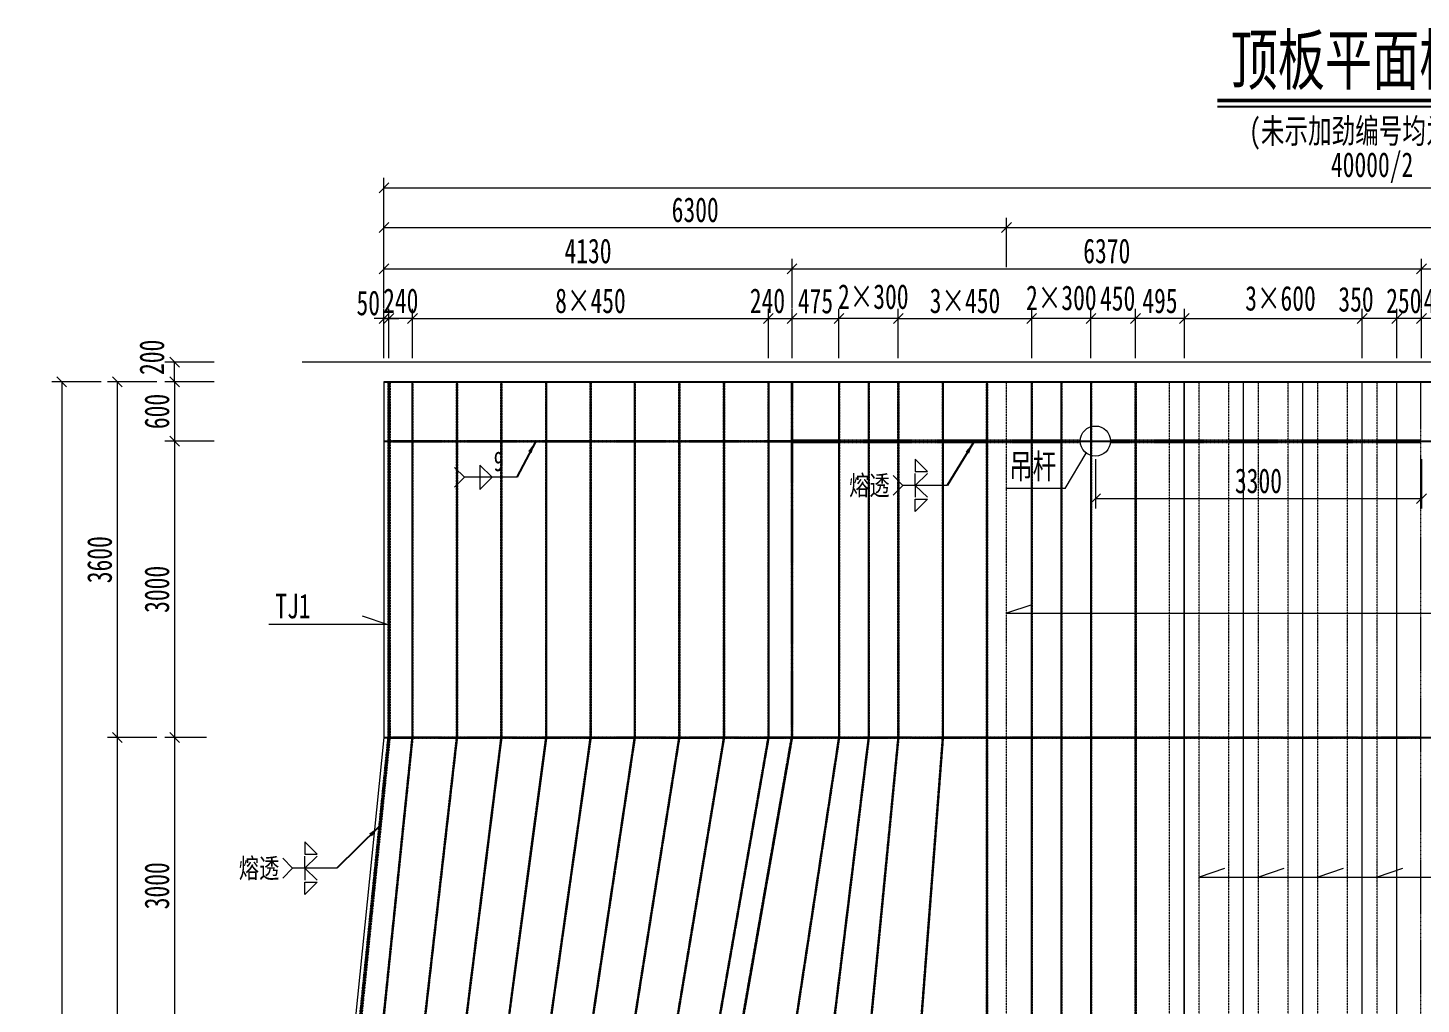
# Model space of a CAD drawing. Header units: millimetres. Extents: x 44597 to 300567, y -113054 to 73044.
# Drawn here: x 183965 to 198065, y -72017 to -62137 of the extents above; entities that cross this region are included whole.
import ezdxf
from ezdxf.enums import TextEntityAlignment as Align

# ---------------------------------------------------------------- set-up
doc = ezdxf.new("R2010")
doc.units = ezdxf.units.MM
doc.linetypes.add('CENTER2', pattern=[28.575, 19.05, -3.175, 3.175, -3.175])
doc.linetypes.add('DASHED', pattern=[0.75, 0.5, -0.25])
doc.layers.get('Defpoints').update_dxf_attribs({"color": 8})
for name, color, linetype, lineweight in [('Dim', 4, 'Continuous', 15), ('中心线', 2, 'CENTER2', 15), ('文字', 7, 'Continuous', 15), ('标注', 4, 'Continuous', 13), ('标注线及字体', 2, 'Continuous', 15), ('细实线', 4, 'Continuous', 15), ('虚线', 7, 'DASHED', 13), ('钢板粗线', 1, 'Continuous', 25)]:
    doc.layers.add(name, color=color, linetype=linetype, lineweight=lineweight)
doc.layers.add('Text', color=4, linetype='Continuous')
doc.styles.add('111', font='', dxfattribs={"width": 0.7})
doc.styles.add('BM_Dim', font='', dxfattribs={"width": 0.85})
doc.styles.add('SMEDI', font='', dxfattribs={"width": 0.75})
doc.styles.get("Standard").update_dxf_attribs({"font": ''})
doc.styles.get('111').set_extended_font_data('仿宋_GB2312')
doc.styles.get('BM_Dim').set_extended_font_data('仿宋_GB2312')
doc.styles.get('SMEDI').set_extended_font_data('仿宋_GB2312')
doc.styles.get('Standard').set_extended_font_data('仿宋_GB2312')
doc.dimstyles.new('200', dxfattribs={"dimscale": 0, "dimtxt": 2.5, "dimasz": 1, "dimexe": 1, "dimexo": 1, "dimgap": 0.6, "dimtad": 1, "dimdec": 0, "dimdsep": 46, "dimtxsty": '111', "dimblk": 'OBLIQUE', "dimcen": 0, "dimclrd": 4, "dimclre": 4, "dimclrt": 4, "dimadec": 1, "dimazin": 2, "dimtfac": 1, "dimtdec": 0, "dimtix": 1, "dimtmove": 2, "dimatfit": 3, "dimfxl": 4, "dimfxlon": 1, "dimtolj": 1, "dimlwd": -1, "dimlwe": -1, "dimarcsym": 0})
doc.dimstyles.new('MSteel_1.0_1.0', dxfattribs={"dimtxt": 3, "dimasz": 1.2, "dimexe": 1, "dimexo": 1, "dimgap": 1, "dimtad": 3, "dimtoh": 1, "dimdec": 0, "dimzin": 0, "dimdsep": 46, "dimtxsty": 'Standard', "dimblk": 'ARCHTICK', "dimcen": 0.09, "dimclrd": 3, "dimclre": 3, "dimadec": 0, "dimazin": 0, "dimtfac": 1, "dimtdec": 4, "dimtofl": 0, "dimtmove": 0, "dimatfit": 3, "dimfxl": 1, "dimtolj": 1, "dimtzin": 0, "dimarcsym": 0})

# ---------------------------------------------------------------- blocks, each defined once
blk = doc.blocks.new('_Oblique')
at = {"color": 0, "linetype": 'ByBlock', "lineweight": -2}
blk.add_line((-0.5, -0.5), (0.5, 0.5), dxfattribs=at)
blk = doc.blocks.new('*D2654')
at = {"layer": 'Defpoints', "color": 0, "transparency": 16777216}
for p in [(207569, -64575), (207569, -65028), (198069, -65789)]:
    blk.add_point(p, dxfattribs=at)
at = {"layer": '细实线', "color": 4, "transparency": 16777216}
for p, q in [((198069, -64975), (198069, -64475)), ((198069, -64575), (207569, -64575)), ((207569, -64928), (207569, -64475))]:
    blk.add_line(p, q, dxfattribs=at)
at = {"layer": '细实线', "color": 4, "transparency": 16777216, "xscale": 99.99999999999999, "yscale": 99.99999999999999, "zscale": 99.99999999999999, "rotation": 180}
blk.add_blockref('_Oblique', (198069, -64575), dxfattribs=at)
at = {"layer": '细实线', "color": 4, "transparency": 16777216, "xscale": 99.99999999999999, "yscale": 99.99999999999999, "zscale": 99.99999999999999}
blk.add_blockref('_Oblique', (207569, -64575), dxfattribs=at)
at = {"layer": '细实线', "color": 4, "transparency": 16777216, "insert": (202819, -64396), "char_height": 250, "attachment_point": 5, "style": '111'}
blk.add_mtext('\\A1;9500', dxfattribs=at)
blk = doc.blocks.new('*D2655')
at = {"layer": 'Defpoints', "color": 0, "transparency": 16777216}
for p in [(191699, -64575), (187569, -65173), (191699, -65799)]:
    blk.add_point(p, dxfattribs=at)
at = {"layer": '细实线', "color": 4, "transparency": 16777216}
for p, q in [((187569, -64975), (187569, -64475)), ((187569, -64575), (191699, -64575)), ((191699, -64975), (191699, -64475))]:
    blk.add_line(p, q, dxfattribs=at)
at = {"layer": '细实线', "color": 4, "transparency": 16777216, "xscale": 99.99999999999999, "yscale": 99.99999999999999, "zscale": 99.99999999999999, "rotation": 180}
blk.add_blockref('_Oblique', (187569, -64575), dxfattribs=at)
at = {"layer": '细实线', "color": 4, "transparency": 16777216, "xscale": 99.99999999999999, "yscale": 99.99999999999999, "zscale": 99.99999999999999}
blk.add_blockref('_Oblique', (191699, -64575), dxfattribs=at)
at = {"layer": '细实线', "color": 4, "transparency": 16777216, "insert": (189634, -64396), "char_height": 250, "attachment_point": 5, "style": '111'}
blk.add_mtext('\\A1;4130', dxfattribs=at)
blk = doc.blocks.new('*D2657')
at = {"layer": 'Defpoints', "color": 0, "transparency": 16777216}
for p in [(198069, -65079), (198469, -65461), (198069, -65789)]:
    blk.add_point(p, dxfattribs=at)
at = {"layer": '细实线', "color": 4, "transparency": 16777216}
for p, q in [((198069, -65479), (198069, -64979)), ((198469, -65361), (198469, -64979)), ((198069, -65079), (197969, -65079)), ((198469, -65079), (198069, -65079)), ((198469, -65079), (198569, -65079))]:
    blk.add_line(p, q, dxfattribs=at)
at = {"layer": '细实线', "color": 4, "transparency": 16777216, "xscale": 99.99999999999999, "yscale": 99.99999999999999, "zscale": 99.99999999999999}
blk.add_blockref('_Oblique', (198069, -65079), dxfattribs=at)
at = {"layer": '细实线', "color": 4, "transparency": 16777216, "xscale": 99.99999999999999, "yscale": 99.99999999999999, "zscale": 99.99999999999999, "rotation": 180}
blk.add_blockref('_Oblique', (198469, -65079), dxfattribs=at)
at = {"layer": '细实线', "color": 4, "transparency": 16777216, "insert": (198269, -64900), "char_height": 250, "attachment_point": 5, "style": '111'}
blk.add_mtext('\\A1;400', dxfattribs=at)
blk = doc.blocks.new('*D2659')
at = {"layer": 'Defpoints', "color": 0, "transparency": 16777216}
for p in [(197819, -65079), (197819, -65809), (198069, -65789)]:
    blk.add_point(p, dxfattribs=at)
at = {"layer": '细实线', "color": 4, "transparency": 16777216}
for p, q in [((197819, -65479), (197819, -64979)), ((198069, -65479), (198069, -64979)), ((198069, -65079), (197819, -65079))]:
    blk.add_line(p, q, dxfattribs=at)
at = {"layer": '细实线', "color": 4, "transparency": 16777216, "xscale": 99.99999999999999, "yscale": 99.99999999999999, "zscale": 99.99999999999999, "rotation": 180}
blk.add_blockref('_Oblique', (197819, -65079), dxfattribs=at)
at = {"layer": '细实线', "color": 4, "transparency": 16777216, "xscale": 99.99999999999999, "yscale": 99.99999999999999, "zscale": 99.99999999999999}
blk.add_blockref('_Oblique', (198069, -65079), dxfattribs=at)
at = {"layer": '细实线', "color": 4, "transparency": 16777216, "insert": (197890, -64900), "char_height": 250, "attachment_point": 5, "style": '111'}
blk.add_mtext('\\A1;250', dxfattribs=at)
blk = doc.blocks.new('*D2660')
at = {"layer": 'Defpoints', "color": 0, "transparency": 16777216}
for p in [(187619, -65079), (187569, -65771), (187619, -65761)]:
    blk.add_point(p, dxfattribs=at)
at = {"layer": '细实线', "color": 4, "transparency": 16777216}
for p, q in [((187569, -65479), (187569, -64979)), ((187619, -65479), (187619, -64979)), ((187569, -65079), (187469, -65079)), ((187569, -65079), (187619, -65079)), ((187619, -65079), (187719, -65079))]:
    blk.add_line(p, q, dxfattribs=at)
at = {"layer": '细实线', "color": 4, "transparency": 16777216, "xscale": 99.99999999999999, "yscale": 99.99999999999999, "zscale": 99.99999999999999}
blk.add_blockref('_Oblique', (187569, -65079), dxfattribs=at)
at = {"layer": '细实线', "color": 4, "transparency": 16777216, "xscale": 99.99999999999999, "yscale": 99.99999999999999, "zscale": 99.99999999999999, "rotation": 180}
blk.add_blockref('_Oblique', (187619, -65079), dxfattribs=at)
at = {"layer": '细实线', "color": 4, "transparency": 16777216, "insert": (187410, -64922), "char_height": 250, "attachment_point": 5, "style": '111'}
blk.add_mtext('\\A1;50', dxfattribs=at)
blk = doc.blocks.new('*D2661')
at = {"layer": 'Defpoints', "color": 0, "transparency": 16777216}
for p in [(197469, -65079), (197469, -65641), (195669, -65841)]:
    blk.add_point(p, dxfattribs=at)
at = {"layer": '细实线', "color": 4, "transparency": 16777216}
for p, q in [((195669, -65479), (195669, -64979)), ((197469, -65479), (197469, -64979)), ((195669, -65079), (197469, -65079))]:
    blk.add_line(p, q, dxfattribs=at)
at = {"layer": '细实线', "color": 4, "transparency": 16777216, "xscale": 99.99999999999999, "yscale": 99.99999999999999, "zscale": 99.99999999999999, "rotation": 180}
blk.add_blockref('_Oblique', (195669, -65079), dxfattribs=at)
at = {"layer": '细实线', "color": 4, "transparency": 16777216, "xscale": 99.99999999999999, "yscale": 99.99999999999999, "zscale": 99.99999999999999}
blk.add_blockref('_Oblique', (197469, -65079), dxfattribs=at)
at = {"layer": '细实线', "color": 4, "transparency": 16777216, "insert": (196642, -64875), "char_height": 250, "attachment_point": 5, "style": '111'}
blk.add_mtext('\\A1;3×600', dxfattribs=at)
blk = doc.blocks.new('*D2663')
at = {"layer": 'Defpoints', "color": 0, "transparency": 16777216}
for p in [(197469, -65079), (197469, -65814), (197819, -65789)]:
    blk.add_point(p, dxfattribs=at)
at = {"layer": '细实线', "color": 4, "transparency": 16777216}
for p, q in [((197469, -65479), (197469, -64979)), ((197819, -65479), (197819, -64979)), ((197819, -65079), (197469, -65079))]:
    blk.add_line(p, q, dxfattribs=at)
at = {"layer": '细实线', "color": 4, "transparency": 16777216, "xscale": 99.99999999999999, "yscale": 99.99999999999999, "zscale": 99.99999999999999, "rotation": 180}
blk.add_blockref('_Oblique', (197469, -65079), dxfattribs=at)
at = {"layer": '细实线', "color": 4, "transparency": 16777216, "xscale": 99.99999999999999, "yscale": 99.99999999999999, "zscale": 99.99999999999999}
blk.add_blockref('_Oblique', (197819, -65079), dxfattribs=at)
at = {"layer": '细实线', "color": 4, "transparency": 16777216, "insert": (197406, -64885), "char_height": 250, "attachment_point": 5, "style": '111'}
blk.add_mtext('\\A1;350', dxfattribs=at)
blk = doc.blocks.new('*D2664')
at = {"layer": 'Defpoints', "color": 0, "transparency": 16777216}
for p in [(207569, -64158), (207569, -64699), (193869, -65524)]:
    blk.add_point(p, dxfattribs=at)
at = {"layer": '细实线', "color": 4, "transparency": 16777216}
for p, q in [((193869, -64558), (193869, -64058)), ((207569, -64558), (207569, -64058)), ((193869, -64158), (207569, -64158))]:
    blk.add_line(p, q, dxfattribs=at)
at = {"layer": '细实线', "color": 4, "transparency": 16777216, "xscale": 99.99999999999999, "yscale": 99.99999999999999, "zscale": 99.99999999999999, "rotation": 180}
blk.add_blockref('_Oblique', (193869, -64158), dxfattribs=at)
at = {"layer": '细实线', "color": 4, "transparency": 16777216, "xscale": 99.99999999999999, "yscale": 99.99999999999999, "zscale": 99.99999999999999}
blk.add_blockref('_Oblique', (207569, -64158), dxfattribs=at)
at = {"layer": '细实线', "color": 4, "transparency": 16777216, "insert": (200719, -63979), "char_height": 250, "attachment_point": 5, "style": '111'}
blk.add_mtext('\\A1;13700', dxfattribs=at)
blk = doc.blocks.new('*D2665')
at = {"layer": 'Defpoints', "color": 0, "transparency": 16777216}
for p in [(193869, -64158), (187569, -64845), (193869, -65524)]:
    blk.add_point(p, dxfattribs=at)
at = {"layer": '细实线', "color": 4, "transparency": 16777216}
for p, q in [((187569, -64558), (187569, -64058)), ((193869, -64558), (193869, -64058)), ((187569, -64158), (193869, -64158))]:
    blk.add_line(p, q, dxfattribs=at)
at = {"layer": '细实线', "color": 4, "transparency": 16777216, "xscale": 99.99999999999999, "yscale": 99.99999999999999, "zscale": 99.99999999999999, "rotation": 180}
blk.add_blockref('_Oblique', (187569, -64158), dxfattribs=at)
at = {"layer": '细实线', "color": 4, "transparency": 16777216, "xscale": 99.99999999999999, "yscale": 99.99999999999999, "zscale": 99.99999999999999}
blk.add_blockref('_Oblique', (193869, -64158), dxfattribs=at)
at = {"layer": '细实线', "color": 4, "transparency": 16777216, "insert": (190719, -63979), "char_height": 250, "attachment_point": 5, "style": '111'}
blk.add_mtext('\\A1;6300', dxfattribs=at)
blk = doc.blocks.new('*D2666')
at = {"layer": 'Defpoints', "color": 0, "transparency": 16777216}
for p in [(198069, -64575), (191699, -65173), (198069, -65789)]:
    blk.add_point(p, dxfattribs=at)
at = {"layer": '细实线', "color": 4, "transparency": 16777216}
for p, q in [((191699, -64975), (191699, -64475)), ((191699, -64575), (198069, -64575)), ((198069, -64975), (198069, -64475))]:
    blk.add_line(p, q, dxfattribs=at)
at = {"layer": '细实线', "color": 4, "transparency": 16777216, "xscale": 99.99999999999999, "yscale": 99.99999999999999, "zscale": 99.99999999999999, "rotation": 180}
blk.add_blockref('_Oblique', (191699, -64575), dxfattribs=at)
at = {"layer": '细实线', "color": 4, "transparency": 16777216, "xscale": 99.99999999999999, "yscale": 99.99999999999999, "zscale": 99.99999999999999}
blk.add_blockref('_Oblique', (198069, -64575), dxfattribs=at)
at = {"layer": '细实线', "color": 4, "transparency": 16777216, "insert": (194884, -64396), "char_height": 250, "attachment_point": 5, "style": '111'}
blk.add_mtext('\\A1;6370', dxfattribs=at)
blk = doc.blocks.new('*D2667')
at = {"layer": 'Defpoints', "color": 0, "transparency": 16777216}
for p in [(207569, -63755), (207569, -64419), (187569, -64527)]:
    blk.add_point(p, dxfattribs=at)
at = {"layer": '细实线', "color": 4, "transparency": 16777216}
for p, q in [((187569, -64155), (187569, -63655)), ((207569, -64155), (207569, -63655)), ((187569, -63755), (207569, -63755))]:
    blk.add_line(p, q, dxfattribs=at)
at = {"layer": '细实线', "color": 4, "transparency": 16777216, "xscale": 99.99999999999999, "yscale": 99.99999999999999, "zscale": 99.99999999999999, "rotation": 180}
blk.add_blockref('_Oblique', (187569, -63755), dxfattribs=at)
at = {"layer": '细实线', "color": 4, "transparency": 16777216, "xscale": 99.99999999999999, "yscale": 99.99999999999999, "zscale": 99.99999999999999}
blk.add_blockref('_Oblique', (207569, -63755), dxfattribs=at)
at = {"layer": '细实线', "color": 4, "transparency": 16777216, "insert": (197569, -63551), "char_height": 250, "attachment_point": 5, "style": '111'}
blk.add_mtext('\\A1;40000/2', dxfattribs=at)
blk = doc.blocks.new('*D2670')
at = {"layer": 'Defpoints', "color": 0, "transparency": 16777216}
for p in [(187569, -65719), (184308, -85319), (185894, -85319)]:
    blk.add_point(p, dxfattribs=at)
at = {"layer": '细实线', "color": 4, "transparency": 16777216}
for p, q in [((184708, -65719), (184208, -65719)), ((184308, -65719), (184308, -85319)), ((184708, -85319), (184208, -85319))]:
    blk.add_line(p, q, dxfattribs=at)
at = {"layer": '细实线', "color": 4, "transparency": 16777216, "xscale": 99.99999999999999, "yscale": 99.99999999999999, "zscale": 99.99999999999999}
for p, rotation in [((184308, -65719), 90), ((184308, -85319), 270)]:
    blk.add_blockref('_Oblique', p, dxfattribs=dict(at, rotation=rotation))
at = {"layer": '细实线', "color": 4, "transparency": 16777216, "insert": (184129, -75519), "char_height": 250, "attachment_point": 5, "rotation": 90, "style": '111'}
blk.add_mtext('\\A1;19600', dxfattribs=at)
blk = doc.blocks.new('全融透2')
at = {"layer": 'Dim'}
blk.add_line((0, 0), (-4.48, 0), dxfattribs=at)
for points in [[(-3.23, 2.65), (-3.23, 1.41), (-2, 1.41)], [(-3.23, -2.65), (-3.23, -1.41), (-2, -1.41)]]:
    blk.add_lwpolyline(points, close=True, dxfattribs=at)
for points in [[(-5.48, 1), (-4.48, 0), (-5.48, -1)], [(-2, 1.21), (-3.23, 0), (-3.23, 1.21)], [(-2, -1.21), (-3.23, 0), (-3.23, -1.21)]]:
    blk.add_lwpolyline(points, dxfattribs=at)
at = {"layer": 'Text', "style": 'SMEDI', "width": 0.75}
blk.add_text('熔透', height=2, dxfattribs=at).set_placement((-9.92, 0), align=Align.MIDDLE_LEFT)
blk = doc.blocks.new('_ArchTick')
at = {"color": 0, "linetype": 'ByBlock', "const_width": 0.15}
blk.add_lwpolyline([(-0.5, -0.5), (0.5, 0.5)], dxfattribs=at)
blk = doc.blocks.new('*D2671')
at = {"layer": 'Defpoints', "color": 0, "transparency": 16777216}
for p in [(191459, -65079), (187859, -65755), (191459, -65791)]:
    blk.add_point(p, dxfattribs=at)
at = {"layer": '细实线', "color": 4, "transparency": 16777216}
for p, q in [((187859, -65479), (187859, -64979)), ((191459, -65479), (191459, -64979)), ((187859, -65079), (191459, -65079))]:
    blk.add_line(p, q, dxfattribs=at)
at = {"layer": '细实线', "color": 4, "transparency": 16777216, "xscale": 99.99999999999999, "yscale": 99.99999999999999, "zscale": 99.99999999999999, "rotation": 180}
blk.add_blockref('_Oblique', (187859, -65079), dxfattribs=at)
at = {"layer": '细实线', "color": 4, "transparency": 16777216, "xscale": 99.99999999999999, "yscale": 99.99999999999999, "zscale": 99.99999999999999}
blk.add_blockref('_Oblique', (191459, -65079), dxfattribs=at)
at = {"layer": '细实线', "color": 4, "transparency": 16777216, "insert": (189659, -64900), "char_height": 250, "attachment_point": 5, "style": '111'}
blk.add_mtext('\\A1;8×450', dxfattribs=at)
blk = doc.blocks.new('*D2672')
at = {"layer": 'Defpoints', "color": 0, "transparency": 16777216}
for p in [(192174, -65079), (191699, -65745), (192174, -65797)]:
    blk.add_point(p, dxfattribs=at)
at = {"layer": '细实线', "color": 4, "transparency": 16777216}
for p, q in [((191699, -65479), (191699, -64979)), ((192174, -65479), (192174, -64979)), ((191699, -65079), (192174, -65079))]:
    blk.add_line(p, q, dxfattribs=at)
at = {"layer": '细实线', "color": 4, "transparency": 16777216, "xscale": 99.99999999999999, "yscale": 99.99999999999999, "zscale": 99.99999999999999, "rotation": 180}
blk.add_blockref('_Oblique', (191699, -65079), dxfattribs=at)
at = {"layer": '细实线', "color": 4, "transparency": 16777216, "xscale": 99.99999999999999, "yscale": 99.99999999999999, "zscale": 99.99999999999999}
blk.add_blockref('_Oblique', (192174, -65079), dxfattribs=at)
at = {"layer": '细实线', "color": 4, "transparency": 16777216, "insert": (191936, -64903), "char_height": 250, "attachment_point": 5, "style": '111'}
blk.add_mtext('\\A1;475', dxfattribs=at)
blk = doc.blocks.new('*D2673')
at = {"layer": 'Defpoints', "color": 0, "transparency": 16777216}
for p in [(191699, -65079), (191459, -65791), (191699, -65745)]:
    blk.add_point(p, dxfattribs=at)
at = {"layer": '细实线', "color": 4, "transparency": 16777216}
for p, q in [((191459, -65479), (191459, -64979)), ((191699, -65479), (191699, -64979)), ((191459, -65079), (191699, -65079))]:
    blk.add_line(p, q, dxfattribs=at)
at = {"layer": '细实线', "color": 4, "transparency": 16777216, "xscale": 99.99999999999999, "yscale": 99.99999999999999, "zscale": 99.99999999999999, "rotation": 180}
blk.add_blockref('_Oblique', (191459, -65079), dxfattribs=at)
at = {"layer": '细实线', "color": 4, "transparency": 16777216, "xscale": 99.99999999999999, "yscale": 99.99999999999999, "zscale": 99.99999999999999}
blk.add_blockref('_Oblique', (191699, -65079), dxfattribs=at)
at = {"layer": '细实线', "color": 4, "transparency": 16777216, "insert": (191450, -64900), "char_height": 250, "attachment_point": 5, "style": '111'}
blk.add_mtext('\\A1;240', dxfattribs=at)
blk = doc.blocks.new('*D2674')
at = {"layer": 'Defpoints', "color": 0, "transparency": 16777216}
for p in [(192174, -65079), (192174, -65797), (192774, -65803)]:
    blk.add_point(p, dxfattribs=at)
at = {"layer": '细实线', "color": 4, "transparency": 16777216}
for p, q in [((192174, -65479), (192174, -64979)), ((192774, -65479), (192774, -64979)), ((192774, -65079), (192174, -65079))]:
    blk.add_line(p, q, dxfattribs=at)
at = {"layer": '细实线', "color": 4, "transparency": 16777216, "xscale": 99.99999999999999, "yscale": 99.99999999999999, "zscale": 99.99999999999999, "rotation": 180}
blk.add_blockref('_Oblique', (192174, -65079), dxfattribs=at)
at = {"layer": '细实线', "color": 4, "transparency": 16777216, "xscale": 99.99999999999999, "yscale": 99.99999999999999, "zscale": 99.99999999999999}
blk.add_blockref('_Oblique', (192774, -65079), dxfattribs=at)
at = {"layer": '细实线', "color": 4, "transparency": 16777216, "insert": (192521, -64858), "char_height": 250, "attachment_point": 5, "style": '111'}
blk.add_mtext('\\A1;2×300', dxfattribs=at)
blk = doc.blocks.new('*D2675')
at = {"layer": 'Defpoints', "color": 0, "transparency": 16777216}
for p in [(194124, -65079), (192774, -65803), (194124, -65811)]:
    blk.add_point(p, dxfattribs=at)
at = {"layer": '细实线', "color": 4, "transparency": 16777216}
for p, q in [((192774, -65479), (192774, -64979)), ((194124, -65479), (194124, -64979)), ((192774, -65079), (194124, -65079))]:
    blk.add_line(p, q, dxfattribs=at)
at = {"layer": '细实线', "color": 4, "transparency": 16777216, "xscale": 99.99999999999999, "yscale": 99.99999999999999, "zscale": 99.99999999999999, "rotation": 180}
blk.add_blockref('_Oblique', (192774, -65079), dxfattribs=at)
at = {"layer": '细实线', "color": 4, "transparency": 16777216, "xscale": 99.99999999999999, "yscale": 99.99999999999999, "zscale": 99.99999999999999}
blk.add_blockref('_Oblique', (194124, -65079), dxfattribs=at)
at = {"layer": '细实线', "color": 4, "transparency": 16777216, "insert": (193449, -64900), "char_height": 250, "attachment_point": 5, "style": '111'}
blk.add_mtext('\\A1;3×450', dxfattribs=at)
blk = doc.blocks.new('*D2676')
at = {"layer": 'Defpoints', "color": 0, "transparency": 16777216}
for p in [(194724, -65079), (194724, -65802), (195174, -65787)]:
    blk.add_point(p, dxfattribs=at)
at = {"layer": '细实线', "color": 4, "transparency": 16777216}
for p, q in [((194724, -65479), (194724, -64979)), ((195174, -65479), (195174, -64979)), ((195174, -65079), (194724, -65079))]:
    blk.add_line(p, q, dxfattribs=at)
at = {"layer": '细实线', "color": 4, "transparency": 16777216, "xscale": 99.99999999999999, "yscale": 99.99999999999999, "zscale": 99.99999999999999, "rotation": 180}
blk.add_blockref('_Oblique', (194724, -65079), dxfattribs=at)
at = {"layer": '细实线', "color": 4, "transparency": 16777216, "xscale": 99.99999999999999, "yscale": 99.99999999999999, "zscale": 99.99999999999999}
blk.add_blockref('_Oblique', (195174, -65079), dxfattribs=at)
at = {"layer": '细实线', "color": 4, "transparency": 16777216, "insert": (194994, -64875), "char_height": 250, "attachment_point": 5, "style": '111'}
blk.add_mtext('\\A1;450', dxfattribs=at)
blk = doc.blocks.new('*D2677')
at = {"layer": 'Defpoints', "color": 0, "transparency": 16777216}
for p in [(194124, -65079), (194124, -65811), (194724, -65787)]:
    blk.add_point(p, dxfattribs=at)
at = {"layer": '细实线', "color": 4, "transparency": 16777216}
for p, q in [((194124, -65479), (194124, -64979)), ((194724, -65479), (194724, -64979)), ((194724, -65079), (194124, -65079))]:
    blk.add_line(p, q, dxfattribs=at)
at = {"layer": '细实线', "color": 4, "transparency": 16777216, "xscale": 99.99999999999999, "yscale": 99.99999999999999, "zscale": 99.99999999999999, "rotation": 180}
blk.add_blockref('_Oblique', (194124, -65079), dxfattribs=at)
at = {"layer": '细实线', "color": 4, "transparency": 16777216, "xscale": 99.99999999999999, "yscale": 99.99999999999999, "zscale": 99.99999999999999}
blk.add_blockref('_Oblique', (194724, -65079), dxfattribs=at)
at = {"layer": '细实线', "color": 4, "transparency": 16777216, "insert": (194424, -64870), "char_height": 250, "attachment_point": 5, "style": '111'}
blk.add_mtext('\\A1;2×300', dxfattribs=at)
blk = doc.blocks.new('*D2678')
at = {"layer": 'Defpoints', "color": 0, "transparency": 16777216}
for p in [(195174, -65079), (195174, -65795), (195669, -65787)]:
    blk.add_point(p, dxfattribs=at)
at = {"layer": '细实线', "color": 4, "transparency": 16777216}
for p, q in [((195174, -65479), (195174, -64979)), ((195669, -65479), (195669, -64979)), ((195669, -65079), (195174, -65079))]:
    blk.add_line(p, q, dxfattribs=at)
at = {"layer": '细实线', "color": 4, "transparency": 16777216, "xscale": 99.99999999999999, "yscale": 99.99999999999999, "zscale": 99.99999999999999, "rotation": 180}
blk.add_blockref('_Oblique', (195174, -65079), dxfattribs=at)
at = {"layer": '细实线', "color": 4, "transparency": 16777216, "xscale": 99.99999999999999, "yscale": 99.99999999999999, "zscale": 99.99999999999999}
blk.add_blockref('_Oblique', (195669, -65079), dxfattribs=at)
at = {"layer": '细实线', "color": 4, "transparency": 16777216, "insert": (195422, -64900), "char_height": 250, "attachment_point": 5, "style": '111'}
blk.add_mtext('\\A1;495', dxfattribs=at)
blk = doc.blocks.new('*D2679')
at = {"layer": 'Defpoints', "color": 0, "transparency": 16777216}
for p in [(187619, -65079), (187619, -65761), (187859, -65755)]:
    blk.add_point(p, dxfattribs=at)
at = {"layer": '细实线', "color": 4, "transparency": 16777216}
for p, q in [((187619, -65479), (187619, -64979)), ((187859, -65479), (187859, -64979)), ((187619, -65079), (187519, -65079)), ((187859, -65079), (187619, -65079)), ((187859, -65079), (187959, -65079))]:
    blk.add_line(p, q, dxfattribs=at)
at = {"layer": '细实线', "color": 4, "transparency": 16777216, "xscale": 99.99999999999999, "yscale": 99.99999999999999, "zscale": 99.99999999999999}
blk.add_blockref('_Oblique', (187619, -65079), dxfattribs=at)
at = {"layer": '细实线', "color": 4, "transparency": 16777216, "xscale": 99.99999999999999, "yscale": 99.99999999999999, "zscale": 99.99999999999999, "rotation": 180}
blk.add_blockref('_Oblique', (187859, -65079), dxfattribs=at)
at = {"layer": '细实线', "color": 4, "transparency": 16777216, "insert": (187739, -64900), "char_height": 250, "attachment_point": 5, "style": '111'}
blk.add_mtext('\\A1;240', dxfattribs=at)
blk = doc.blocks.new('*D2717')
at = {"layer": 'Defpoints', "color": 0, "transparency": 16777216}
for p in [(185873, -69319), (185451, -72319), (185873, -72319)]:
    blk.add_point(p, dxfattribs=at)
at = {"layer": '细实线', "color": 4, "transparency": 16777216}
for p, q in [((185773, -69319), (185351, -69319)), ((185451, -69319), (185451, -72319)), ((185773, -72319), (185351, -72319))]:
    blk.add_line(p, q, dxfattribs=at)
at = {"layer": '细实线', "color": 4, "transparency": 16777216, "xscale": 99.99999999999999, "yscale": 99.99999999999999, "zscale": 99.99999999999999}
for p, rotation in [((185451, -69319), 90), ((185451, -72319), 270)]:
    blk.add_blockref('_Oblique', p, dxfattribs=dict(at, rotation=rotation))
at = {"layer": '细实线', "color": 4, "transparency": 16777216, "insert": (185272, -70819), "char_height": 250, "attachment_point": 5, "rotation": 90, "style": '111'}
blk.add_mtext('\\A1;3000', dxfattribs=at)
blk = doc.blocks.new('*D2718')
at = {"layer": 'Defpoints', "color": 0, "transparency": 16777216}
for p in [(185873, -66319), (185451, -69319), (185873, -69319)]:
    blk.add_point(p, dxfattribs=at)
at = {"layer": '细实线', "color": 4, "transparency": 16777216}
for p, q in [((185773, -66319), (185351, -66319)), ((185451, -66319), (185451, -69319)), ((185773, -69319), (185351, -69319))]:
    blk.add_line(p, q, dxfattribs=at)
at = {"layer": '细实线', "color": 4, "transparency": 16777216, "xscale": 99.99999999999999, "yscale": 99.99999999999999, "zscale": 99.99999999999999}
for p, rotation in [((185451, -66319), 90), ((185451, -69319), 270)]:
    blk.add_blockref('_Oblique', p, dxfattribs=dict(at, rotation=rotation))
at = {"layer": '细实线', "color": 4, "transparency": 16777216, "insert": (185272, -67819), "char_height": 250, "attachment_point": 5, "rotation": 90, "style": '111'}
blk.add_mtext('\\A1;3000', dxfattribs=at)
blk = doc.blocks.new('*D2719')
at = {"layer": 'Defpoints', "color": 0, "transparency": 16777216}
for p in [(187569, -65719), (185451, -66319), (187595, -66319)]:
    blk.add_point(p, dxfattribs=at)
at = {"layer": '细实线', "color": 4, "transparency": 16777216}
for p, q in [((185851, -65719), (185351, -65719)), ((185451, -65719), (185451, -66319)), ((185851, -66319), (185351, -66319))]:
    blk.add_line(p, q, dxfattribs=at)
at = {"layer": '细实线', "color": 4, "transparency": 16777216, "xscale": 99.99999999999999, "yscale": 99.99999999999999, "zscale": 99.99999999999999}
for p, rotation in [((185451, -65719), 90), ((185451, -66319), 270)]:
    blk.add_blockref('_Oblique', p, dxfattribs=dict(at, rotation=rotation))
at = {"layer": '细实线', "color": 4, "transparency": 16777216, "insert": (185272, -66019), "char_height": 250, "attachment_point": 5, "rotation": 90, "style": '111'}
blk.add_mtext('\\A1;600', dxfattribs=at)
blk = doc.blocks.new('*D2720')
at = {"layer": 'Defpoints', "color": 0, "transparency": 16777216}
for p in [(185451, -65519), (187569, -65519), (187569, -65719)]:
    blk.add_point(p, dxfattribs=at)
at = {"layer": '细实线', "color": 4, "transparency": 16777216}
for p, q in [((185851, -65519), (185351, -65519)), ((185451, -65719), (185451, -65519)), ((185851, -65719), (185351, -65719))]:
    blk.add_line(p, q, dxfattribs=at)
at = {"layer": '细实线', "color": 4, "transparency": 16777216, "xscale": 99.99999999999999, "yscale": 99.99999999999999, "zscale": 99.99999999999999}
for p, rotation in [((185451, -65519), 90), ((185451, -65719), 270)]:
    blk.add_blockref('_Oblique', p, dxfattribs=dict(at, rotation=rotation))
at = {"layer": '细实线', "color": 4, "transparency": 16777216, "insert": (185221, -65471), "char_height": 250, "attachment_point": 5, "rotation": 90, "style": '111'}
blk.add_mtext('\\A1;200', dxfattribs=at)
blk = doc.blocks.new('*D2721')
at = {"layer": 'Defpoints', "color": 0, "transparency": 16777216}
for p in [(194769, -66319), (198069, -66319), (198069, -66901)]:
    blk.add_point(p, dxfattribs=at)
at = {"layer": '细实线', "color": 4, "transparency": 16777216}
for p, q in [((194769, -66501), (194769, -67001)), ((198069, -66501), (198069, -67001)), ((194769, -66901), (198069, -66901))]:
    blk.add_line(p, q, dxfattribs=at)
at = {"layer": '细实线', "color": 4, "transparency": 16777216, "xscale": 99.99999999999999, "yscale": 99.99999999999999, "zscale": 99.99999999999999, "rotation": 180}
blk.add_blockref('_Oblique', (194769, -66901), dxfattribs=at)
at = {"layer": '细实线', "color": 4, "transparency": 16777216, "xscale": 99.99999999999999, "yscale": 99.99999999999999, "zscale": 99.99999999999999}
blk.add_blockref('_Oblique', (198069, -66901), dxfattribs=at)
at = {"layer": '细实线', "color": 4, "transparency": 16777216, "insert": (196419, -66722), "char_height": 250, "attachment_point": 5, "style": '111'}
blk.add_mtext('\\A1;3300', dxfattribs=at)
blk = doc.blocks.new('角焊缝1')
at = {"layer": 'Dim'}
blk.add_line((-3101.17, 370.22), (-3106.48, 370.22), dxfattribs=at)
blk.add_lwpolyline([(-3107.48, 369.22), (-3106.48, 370.22), (-3107.48, 371.22)], dxfattribs=at)
blk.add_lwpolyline([(-3104.91, 371.45), (-3104.91, 368.99), (-3103.68, 370.22)], close=True, dxfattribs=at)
blk = doc.blocks.new('*D2724')
at = {"layer": 'Defpoints', "color": 0, "transparency": 16777216}
for p in [(184871, -65719), (187569, -65719), (187569, -69319)]:
    blk.add_point(p, dxfattribs=at)
at = {"layer": '细实线', "color": 4, "transparency": 16777216}
for p, q in [((185271, -65719), (184771, -65719)), ((184871, -69319), (184871, -65719)), ((185271, -69319), (184771, -69319))]:
    blk.add_line(p, q, dxfattribs=at)
at = {"layer": '细实线', "color": 4, "transparency": 16777216, "xscale": 99.99999999999999, "yscale": 99.99999999999999, "zscale": 99.99999999999999}
for p, rotation in [((184871, -65719), 90), ((184871, -69319), 270)]:
    blk.add_blockref('_Oblique', p, dxfattribs=dict(at, rotation=rotation))
at = {"layer": '细实线', "color": 4, "transparency": 16777216, "insert": (184692, -67519), "char_height": 250, "attachment_point": 5, "rotation": 90, "style": '111'}
blk.add_mtext('\\A1;3600', dxfattribs=at)
blk = doc.blocks.new('*D2725')
at = {"layer": 'Defpoints', "color": 0, "transparency": 16777216}
for p in [(184871, -69319), (187569, -69319), (185954, -85319)]:
    blk.add_point(p, dxfattribs=at)
at = {"layer": '细实线', "color": 4, "transparency": 16777216}
for p, q in [((185271, -69319), (184771, -69319)), ((184871, -85319), (184871, -69319)), ((185271, -85319), (184771, -85319))]:
    blk.add_line(p, q, dxfattribs=at)
at = {"layer": '细实线', "color": 4, "transparency": 16777216, "xscale": 99.99999999999999, "yscale": 99.99999999999999, "zscale": 99.99999999999999}
for p, rotation in [((184871, -69319), 90), ((184871, -85319), 270)]:
    blk.add_blockref('_Oblique', p, dxfattribs=dict(at, rotation=rotation))
at = {"layer": '细实线', "color": 4, "transparency": 16777216, "insert": (184692, -77319), "char_height": 250, "attachment_point": 5, "rotation": 90, "style": '111'}
blk.add_mtext('\\A1;16000', dxfattribs=at)

msp = doc.modelspace()

# ---------------------------------------------------------------- linework, layer by layer
at = {"color": 4}
msp.add_line((196004.2, -62932), (199148.9, -62932), dxfattribs=at)
at = {"color": 6, "const_width": 36, "elevation": 0}
msp.add_lwpolyline([(196004.2, -62872), (199148.9, -62872)], dxfattribs=at)
at = {"layer": 'Defpoints'}
for p, q in [((194123.7, -65718.5), (194123.7, -85318.5)), ((194423.7, -65718.5), (194423.7, -85318.5)), ((194723.7, -65718.5), (194723.7, -85318.5)), ((195173.7, -65718.5), (195173.7, -85318.5)), ((187568.7, -66318.5), (207568.7, -66318.5)), ((187568.7, -69318.5), (207568.7, -69318.5))]:
    msp.add_line(p, q, dxfattribs=at)
for points in [[(187618.7, -65718.5), (187618.7, -69318.5), (185996.3, -85318.5)], [(186210.7, -85318.5), (187859, -69318.5), (187859, -65718.5)], [(186484.2, -85318.5), (188309, -69318.5), (188309, -65718.5)], [(186757.6, -85318.5), (188759, -69318.5), (188759, -65718.5)], [(189209, -65718.5), (189209, -69318.5), (187075.1, -85318.5)], [(189659, -65718.5), (189659, -69318.5), (187392.7, -85318.5)], [(187710.3, -85318.5), (190109, -69318.5), (190109, -65718.5)], [(188027.8, -85318.5), (190559, -69318.5), (190559, -65718.5)], [(191009, -65718.5), (191009, -69318.5), (188345.4, -85318.5)], [(191459, -65718.5), (191459, -69318.5), (188663, -85318.5)], [(188902.9, -85318.5), (191698.7, -69318.5), (191698.7, -65718.5)], [(192173.7, -65718.5), (192173.7, -69318.5), (189740.1, -85318.5)], [(192473.7, -65718.5), (192473.7, -69318.5), (190512.1, -85318.5)], [(192773.7, -65718.5), (192773.7, -69318.5), (191225.1, -85318.5)], [(193223.7, -65718.5), (193223.7, -69318.5), (191999.5, -85318.5)], [(193841.9, -76346.7), (193673.7, -72318.5), (193673.7, -65718.5)]]:
    msp.add_lwpolyline(points, dxfattribs=at)
at = {"layer": '中心线', "ltscale": 0.3}
msp.add_line((208964.3, -65518.5), (186742.5, -65518.5), dxfattribs=at)
at = {"layer": '中心线', "color": 6, "ltscale": 0.3}
for p, q in [((195669.1, -85318.5), (195669.1, -65718.5)), ((196269.1, -85318.5), (196269.1, -65718.5)), ((196869.1, -85318.5), (196869.1, -65718.5)), ((197469, -85318.5), (197469, -65718.5))]:
    msp.add_line(p, q, dxfattribs=at)
at = {"layer": '标注', "color": 2, "ltscale": 550}
for p, q in [((195668.7, -85318.5), (195668.7, -65718.5)), ((196268.7, -85318.5), (196268.7, -65718.5)), ((196868.7, -85318.5), (196868.7, -65718.5)), ((197468.7, -85318.5), (197468.7, -65718.5))]:
    msp.add_line(p, q, dxfattribs=at)
at = {"layer": '标注', "color": 7, "ltscale": 550}
msp.add_line((197818.7, -85318.5), (197818.7, -65718.5), dxfattribs=at)
at = {"layer": '标注', "color": 1, "ltscale": 550}
msp.add_lwpolyline([(187568.7, -65718.5), (187568.7, -69318.5), (185946.3, -85318.5)], dxfattribs=at)
at = {"layer": '细实线'}
for p, q in [((194462.4, -66798.5), (194675.9, -66439.5)), ((194462.4, -66798.5), (193861.2, -66798.5)), ((187349, -68086.8), (187606.7, -68174)), ((194126.8, -67974.2), (193869, -68061.3)), ((193869, -68061.3), (209275.1, -68061.3)), ((187606.7, -68174), (186403.9, -68174)), ((196076.9, -70645.1), (195819.1, -70732.3)), ((195819.1, -70732.3), (208861.2, -70732.3)), ((196676.9, -70645.1), (196419.1, -70732.3)), ((197276.9, -70645.1), (197019.1, -70732.3)), ((197876.9, -70645.1), (197619.1, -70732.3))]:
    msp.add_line(p, q, dxfattribs=at)
msp.add_circle((194768.7, -66318.5), 152.5, dxfattribs=at)
at = {"layer": '虚线', "ltscale": 4}
for p, q in [((193869, -85318.5), (193869, -65718.5)), ((194117.7, -65718.5), (194117.7, -85318.5)), ((194129.7, -65718.5), (194129.7, -85318.5)), ((194417.7, -65718.5), (194417.7, -85318.5)), ((194429.7, -65718.5), (194429.7, -85318.5)), ((194717.7, -65718.5), (194717.7, -85318.5)), ((194729.7, -65718.5), (194729.7, -85318.5)), ((195167.7, -65718.5), (195167.7, -85318.5)), ((195179.7, -65718.5), (195179.7, -85318.5))]:
    msp.add_line(p, q, dxfattribs=at)
at = {"layer": '虚线', "color": 6, "ltscale": 4}
for p, q in [((195519.1, -85318.5), (195519.1, -65718.5)), ((195819.1, -85318.5), (195819.1, -65718.5)), ((196119.1, -85318.5), (196119.1, -65718.5)), ((196419.1, -85318.5), (196419.1, -65718.5)), ((196719.1, -85318.5), (196719.1, -65718.5)), ((197019.1, -85318.5), (197019.1, -65718.5)), ((197319, -85318.5), (197319, -65718.5)), ((197619, -85318.5), (197619, -65718.5))]:
    msp.add_line(p, q, dxfattribs=at)
at = {"layer": '虚线', "color": 2, "ltscale": 2}
for p, q in [((198061.7, -85318.5), (198061.7, -65718.5)), ((187630.7, -66312.5), (191691.7, -66312.5)), ((187630.7, -66324.5), (191691.7, -66324.5)), ((191705.7, -66304.5), (194616.9, -66304.5)), ((191705.7, -66332.5), (194616.9, -66332.5)), ((194920.6, -66304.5), (198061.7, -66304.5)), ((194920.6, -66332.5), (198061.7, -66332.5)), ((187630.1, -69324.5), (191690.7, -69324.5)), ((187630.7, -69312.5), (191691.7, -69312.5)), ((191704.7, -69324.5), (198061.7, -69324.5)), ((191705.7, -69312.5), (198061.7, -69312.5))]:
    msp.add_line(p, q, dxfattribs=at)
at = {"layer": '虚线', "color": 2, "ltscale": 4}
for points in [[(187606.7, -65718.5), (187606.7, -69318.5), (185984.3, -85318.5)], [(187630.7, -65718.5), (187630.7, -69318.5), (186008.3, -85318.5)]]:
    msp.add_lwpolyline(points, dxfattribs=at)
at = {"layer": '虚线', "ltscale": 4}
for points in [[(186204.7, -85318.5), (187853, -69318.5), (187853, -65718.5)], [(186216.7, -85318.5), (187865, -69318.5), (187865, -65718.5)], [(186478.2, -85318.5), (188303, -69318.5), (188303, -65718.5)], [(186490.2, -85318.5), (188315, -69318.5), (188315, -65718.5)], [(186751.6, -85318.5), (188753, -69318.5), (188753, -65718.5)], [(186763.6, -85318.5), (188765, -69318.5), (188765, -65718.5)], [(189203, -65718.5), (189203, -69318.5), (187069.1, -85318.5)], [(189215, -65718.5), (189215, -69318.5), (187081.1, -85318.5)], [(189653, -65718.5), (189653, -69318.5), (187386.7, -85318.5)], [(189665, -65718.5), (189665, -69318.5), (187398.7, -85318.5)], [(187704.3, -85318.5), (190103, -69318.5), (190103, -65718.5)], [(187716.3, -85318.5), (190115, -69318.5), (190115, -65718.5)], [(188021.8, -85318.5), (190553, -69318.5), (190553, -65718.5)], [(188033.8, -85318.5), (190565, -69318.5), (190565, -65718.5)], [(191003, -65718.5), (191003, -69318.5), (188339.4, -85318.5)], [(191015, -65718.5), (191015, -69318.5), (188351.4, -85318.5)], [(191453, -65718.5), (191453, -69318.5), (188657, -85318.5)], [(191465, -65718.5), (191465, -69318.5), (188669, -85318.5)], [(192167.7, -65718.5), (192167.7, -69318.5), (189734.1, -85318.5)], [(192179.7, -65718.5), (192179.7, -69318.5), (189746.1, -85318.5)], [(192467.7, -65718.5), (192467.7, -69318.5), (190506.1, -85318.5)], [(192479.7, -65718.5), (192479.7, -69318.5), (190518.1, -85318.5)], [(192767.7, -65718.5), (192767.7, -69318.5), (191219.1, -85318.5)], [(192779.7, -65718.5), (192779.7, -69318.5), (191231.1, -85318.5)], [(193217.7, -65718.5), (193217.7, -69318.5), (191993.5, -85318.5)], [(193229.7, -65718.5), (193229.7, -69318.5), (192005.5, -85318.5)], [(193835.9, -76346.7), (193667.7, -72318.5), (193667.7, -65718.5)], [(193847.9, -76346.7), (193679.7, -72318.5), (193679.7, -65718.5)]]:
    msp.add_lwpolyline(points, dxfattribs=at)
at = {"layer": '虚线', "color": 2, "ltscale": 2}
for points in [[(188895.9, -85318.5), (191691.7, -69318.5), (191691.7, -65718.5)], [(188909.9, -85318.5), (191705.7, -69318.5), (191705.7, -65718.5)]]:
    msp.add_lwpolyline(points, dxfattribs=at)
at = {"layer": '钢板粗线'}
msp.add_line((187568.7, -65718.5), (207568.7, -65718.5), dxfattribs=at)

# ---------------------------------------------------------------- block references
at = {"layer": '细实线', "color": 8}
for name, p, xscale, yscale, zscale in [('全融透2', (193269.2, -66766.4), 99.99999999999999, 99.99999999999999, 99.99999999999999), ('角焊缝1', (499030.7, -103706.5), 100, 100, 100)]:
    msp.add_blockref(name, p, dxfattribs=dict(at, xscale=xscale, yscale=yscale, zscale=zscale))
at = {"layer": '细实线', "xscale": 99.99999999999999, "yscale": 99.99999999999999, "zscale": 99.99999999999999}
msp.add_blockref('全融透2', (187092.6, -70640.6), dxfattribs=at)

# ---------------------------------------------------------------- texts
at = {"layer": 'Text', "style": 'SMEDI', "width": 0.75}
msp.add_text('9', height=200, dxfattribs=at).set_placement((188679.4, -66523.3), align=Align.MIDDLE_LEFT)
at = {"layer": '文字', "style": 'BM_Dim', "width": 0.7}
msp.add_text('(未示加劲编号均为TJ2)', height=250, dxfattribs=at).set_placement((197576.5, -63192.9), align=Align.MIDDLE)
for s, p in [('吊杆', (194133.8, -66773.4)), ('TJ1', (186648, -68187.7))]:
    msp.add_text(s, height=250, dxfattribs=at).set_placement(p, align=Align.BOTTOM_CENTER)
at = {"layer": '标注线及字体', "style": '111', "width": 0.7}
msp.add_text('顶板平面构造', height=500, dxfattribs=at).set_placement((197569, -62451), align=Align.MIDDLE)

# ---------------------------------------------------------------- dimensions: what is measured, and where the dimension line sits
at = {"layer": '细实线'}
for base, p1, p2, text, override, picture, middle in [((207569, -63755), (187569, -64527.4), (207569, -64419.4), '40000/2', {"dimscale": 100, "dimblk": 'Oblique'}, '*D2667', (197569, -63551.1)), ((191459, -65078.8), (187859, -65754.7), (191459, -65790.7), '8×450', {"dimscale": 100, "dimtxsty": '111', "dimblk": 'Oblique'}, '*D2671', (189659, -64899.9)), ((194124.2, -65078.8), (192774.2, -65803.5), (194124.2, -65810.6), '3×450', {"dimscale": 100, "dimtxsty": '111', "dimblk": 'Oblique'}, '*D2675', (193449.2, -64899.9))]:
    dim = msp.add_linear_dim(base=base, p1=p1, p2=p2, text=text, dimstyle='200', override=override, dxfattribs=at)
    dim.commit()
    dim.dimension.update_dxf_attribs({"geometry": picture, "text_midpoint": middle})
for base, p1, p2, picture, middle in [((193869, -64157.7), (187569, -64844.6), (193869, -65523.7), '*D2665', (190719, -63978.8)), ((207569, -64157.7), (193869, -65523.7), (207569, -64699), '*D2664', (200719, -63978.8)), ((191698.7, -64575), (187569, -65173.3), (191698.7, -65798.9), '*D2655', (189633.9, -64396.1)), ((198069, -64575), (191698.7, -65173.3), (198069, -65789.4), '*D2666', (194883.8, -64396.1)), ((207569, -64575), (198069, -65789.4), (207569, -65027.7), '*D2654', (202819, -64396.1)), ((187618.7, -65078.8), (187859, -65754.7), (187618.7, -65760.7), '*D2679', (187738.8, -64899.9)), ((192174.1559, -65078.7787), (191698.7392, -65745.0167), (192174.1559, -65797.4777), '*D2672', (191936.4475, -64902.5625)), ((195174.2, -65078.8), (195669.1, -65787.4), (195174.2, -65794.8), '*D2678', (195421.6, -64899.9)), ((198068.7, -65078.8), (198468.7, -65461.4), (198068.7, -65789.4), '*D2657', (198268.7, -64899.9)), ((198068.7, -66901.3), (194768.7, -66318.5), (198068.7, -66318.5), '*D2721', (196418.7, -66722.4))]:
    dim = msp.add_linear_dim(base=base, p1=p1, p2=p2, dimstyle='200', override={"dimscale": 100, "dimblk": 'Oblique'}, dxfattribs=at)
    dim.commit()
    dim.dimension.update_dxf_attribs({"geometry": picture, "text_midpoint": middle})
for base, p1, p2, text, picture, middle in [((192174.2, -65078.8), (192774.2, -65803.5), (192174.2, -65797.5), '2×300', '*D2674', (192521, -64857.6)), ((194124.2, -65078.8), (194724.2, -65787.4), (194124.2, -65810.5), '2×300', '*D2677', (194424.2, -64869.6)), ((197469, -65078.8), (195669.1, -65841.4), (197469, -65640.7), '3×600', '*D2661', (196642.3, -64874.9))]:
    dim = msp.add_linear_dim(base=base, p1=p1, p2=p2, text=text, dimstyle='200', override={"dimscale": 100, "dimtxsty": '111', "dimblk": 'Oblique'}, dxfattribs=at)
    dim.commit()
    dim.dimension.update_dxf_attribs({"geometry": picture, "text_midpoint": middle, "dimtype": 160})
for base, p1, p2, override, picture, middle in [((194724.2, -65078.8), (195174.2, -65787.4), (194724.2, -65801.5), {"dimscale": 100, "dimtxsty": '111', "dimblk": 'Oblique'}, '*D2676', (194994.1, -64874.9)), ((187618.7, -65078.8), (187568.7, -65771), (187618.7, -65760.7), {"dimscale": 100, "dimblk": 'Oblique'}, '*D2660', (187409.9, -64921.7)), ((191698.7, -65078.8), (191459, -65790.7), (191698.7, -65745), {"dimscale": 100, "dimblk": 'Oblique'}, '*D2673', (191449.7, -64899.9)), ((197469, -65078.8), (197819, -65789.4), (197469, -65814.4), {"dimscale": 100, "dimblk": 'Oblique'}, '*D2663', (197406.5, -64885)), ((197819, -65078.8), (198068.7, -65789.4), (197819, -65809.1), {"dimscale": 100, "dimblk": 'Oblique'}, '*D2659', (197889.8, -64899.9))]:
    dim = msp.add_linear_dim(base=base, p1=p1, p2=p2, dimstyle='200', override=override, dxfattribs=at)
    dim.commit()
    dim.dimension.update_dxf_attribs({"geometry": picture, "text_midpoint": middle, "dimtype": 160})
dim = msp.add_linear_dim(base=(185451, -65518.5), p1=(187568.7, -65718.5), p2=(187568.7, -65518.5), angle=90, dimstyle='200', override={"dimscale": 100, "dimblk": 'Oblique'}, dxfattribs=at)
dim.commit()
dim.dimension.update_dxf_attribs({"geometry": '*D2720', "text_midpoint": (185221.4, -65471.2), "dimtype": 160})
for base, p1, p2, angle, picture, middle in [((184308.4, -85318.5), (187568.7, -65718.5), (185894.4, -85318.5), 270, '*D2670', (184129.5, -75518.5)), ((184871.1, -65718.5), (187568.7, -69318.5), (187568.7, -65718.5), 90, '*D2724', (184692.2, -67518.5)), ((185451, -66318.5), (187568.7, -65718.5), (187595.1, -66318.5), 270, '*D2719', (185272.1, -66018.5)), ((185451, -69318.5), (185872.9, -66318.5), (185872.9, -69318.5), 270, '*D2718', (185272.1, -67818.5)), ((184871.1, -69318.5), (185954.4, -85318.5), (187568.7, -69318.5), 90, '*D2725', (184692.2, -77318.5)), ((185451, -72318.5), (185872.9, -69318.5), (185872.9, -72318.5), 270, '*D2717', (185272.1, -70818.5))]:
    dim = msp.add_linear_dim(base=base, p1=p1, p2=p2, angle=angle, dimstyle='200', override={"dimscale": 100, "dimblk": 'Oblique'}, dxfattribs=at)
    dim.commit()
    dim.dimension.update_dxf_attribs({"geometry": picture, "text_midpoint": middle})

# ---------------------------------------------------------------- leaders
at = {"layer": 'Dim'}
for points in [[(189101.6, -66324.5), (188913.2, -66684.2)], [(193535.6, -66332.5), (193269.2, -66766.4)], [(187519.3, -70220.4), (187092.6, -70640.6)]]:
    msp.add_leader(points, dimstyle='MSteel_1.0_1.0', override={"dimscale": 100, "dimclrd": 256}, dxfattribs=at)

doc.saveas('drawing.dxf')
